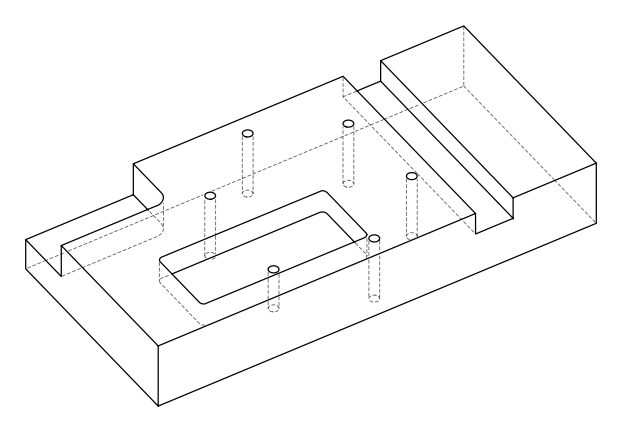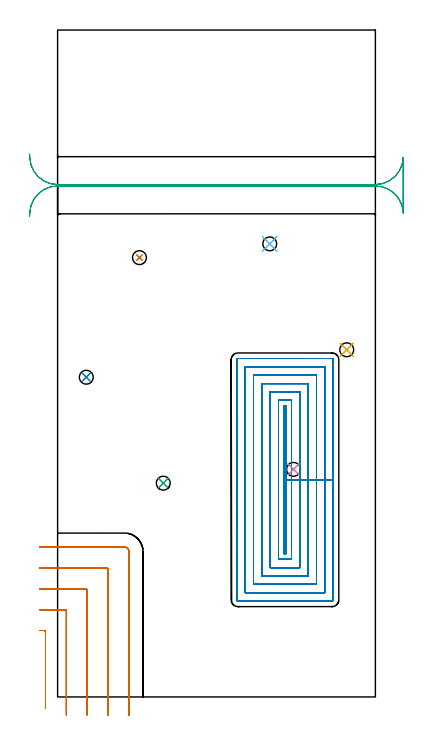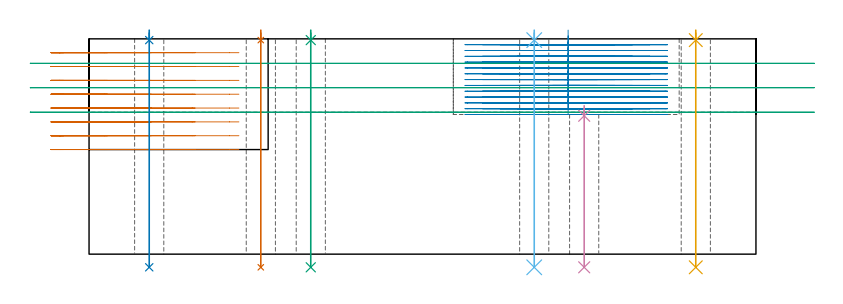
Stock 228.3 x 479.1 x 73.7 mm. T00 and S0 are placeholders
(PLAN: 15 operations, 4 tool changes, 81.6 min)
(1 MILL_CORNER_NOTCH_RECTANGULAR | CORNER_NOTCH_RECTANGULAR | UGT0201_094 | Follow Part, ap 5, ae 75% | 10.98 min | 272067 mm3)
(2 MILL_RECTANGULAR_POCKET | POCKET_RECTANGULAR_STRAIGHT | NXT0201_009 | Follow Part, ap 2, ae 75% | 64.77 min | 364379 mm3)
(3 MILL_RECTANGULAR_SLOT | SLOT_RECTANGULAR | UGT0201_019 | Follow Part, ap 10, ae 75% | 3.8 min | 235010 mm3)
(4 SPOT_DRILL | STEP1HOLE | NXT0321_9005460120000 | 0.03 min | 77 mm3)
(5 SPOT_DRILL_1 | STEP1HOLE_1 | NXT0321_9005460120000 | 0.03 min | 21 mm3)
(6 SPOT_DRILL_2 | STEP1HOLE_2 | NXT0321_9005460120000 | 0.03 min | 4 mm3)
(7 SPOT_DRILL_3 | STEP1HOLE_3 | NXT0321_9005460120000 | 0.03 min | 37 mm3)
(8 SPOT_DRILL_4 | STEP1HOLE_4 | NXT0321_9005460120000 | 0.03 min | 4 mm3)
(9 SPOT_DRILL_5 | STEP1HOLE_5 | NXT0321_9005460120000 | 0.03 min | 171 mm3)
(10 DRILL_THROUGH_HOLE_INTO_CENTER | STEP1HOLE | UGT0301_032 | 0.22 min | 3565 mm3)
(11 DRILL_THROUGH_HOLE_INTO_CENTER_1 | STEP1HOLE_1 | UGT0301_032 | 0.32 min | 5762 mm3)
(12 DRILL_THROUGH_HOLE_INTO_CENTER_2 | STEP1HOLE_2 | UGT0301_032 | 0.32 min | 5695 mm3)
(13 DRILL_THROUGH_HOLE_INTO_CENTER_3 | STEP1HOLE_3 | UGT0301_032 | 0.32 min | 5798 mm3)
(14 DRILL_THROUGH_HOLE_INTO_CENTER_4 | STEP1HOLE_4 | UGT0301_032 | 0.32 min | 5754 mm3)
(15 DRILL_THROUGH_HOLE_INTO_CENTER_5 | STEP1HOLE_5 | UGT0301_032 | 0.32 min | 5742 mm3)
(TOOL UGT0201_094 | End mill 20 mm | D20 FL38 Z4)
(TOOL NXT0201_009 | ENDMILL 8mm [2P460-0800-NA 1630] | D8 FL26 Z6)
(TOOL UGT0201_019 | End mill 40 mm | D40 FL63 Z6)
(TOOL NXT0321_9005460120000 | NC Spot Drill, 142deg, 12mm, Carbide, Uncoated | D12 PA142 FL30 Z2)
(TOOL UGT0301_032 | Twist Drill 10 mm | D10 PA118 FL87 Z2)
(OP 1 MILL_CORNER_NOTCH_RECTANGULAR)
G17 G21 G94 G90
T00 M6
G54
G17 G0 G90 X-8.7 Y-7.931 S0 M3
G43 Z83.7 H0
Z68.962
G94 G1 Y-4.931 F250.
Y46.706 F500.
G3 X-9.694 Y47.7 R1.
G2 X-10. Y47.699 R60.
G1 X-13. F250.
G0 Z83.7
X6.3 Y-13.
Z68.962
G1 Y-10.
Y61.706 F500.
G3 X5.306 Y62.7 R1.
G1 X-10.
X-13. F250.
G0 Z83.7
X21.3 Y-13.
Z68.962
G1 Y-10.
Y76.705 F500.
G3 X20.305 Y77.7 R1.
G1 X-10.
X-13. F250.
G0 Z83.7
X36.3 Y-13.
Z68.962
G1 Y-10.
Y91.705 F500.
G3 X35.305 Y92.7 R1.
G1 X-10.
X-13. F250.
G0 Z83.7
X51.3 Y-13.
Z68.962
G1 Y-10.
Y104.5 F500.
G3 X48.1 Y107.7 R3.2
G1 X-10.
X-13. F250.
G0 Z83.7
X-8.7 Y-7.931
Z64.225
G1 Y-4.931
Y46.706 F500.
G3 X-9.694 Y47.7 R1.
G2 X-10. Y47.699 R60.
G1 X-13. F250.
G0 Z83.7
X6.3 Y-13.
Z64.225
G1 Y-10.
Y61.706 F500.
G3 X5.306 Y62.7 R1.
G1 X-10.
X-13. F250.
G0 Z83.7
X21.3 Y-13.
Z64.225
G1 Y-10.
Y76.705 F500.
G3 X20.305 Y77.7 R1.
G1 X-10.
X-13. F250.
G0 Z83.7
X36.3 Y-13.
Z64.225
G1 Y-10.
Y91.705 F500.
G3 X35.305 Y92.7 R1.
G1 X-10.
X-13. F250.
G0 Z83.7
X51.3 Y-13.
Z64.225
G1 Y-10.
Y104.5 F500.
G3 X48.1 Y107.7 R3.2
G1 X-10.
X-13. F250.
G0 Z83.7
X-8.7 Y-7.931
Z59.487
G1 Y-4.931
Y46.706 F500.
G3 X-9.694 Y47.7 R1.
G2 X-10. Y47.699 R60.
G1 X-13. F250.
G0 Z83.7
X6.3 Y-13.
Z59.487
G1 Y-10.
Y61.706 F500.
G3 X5.306 Y62.7 R1.
G1 X-10.
X-13. F250.
G0 Z83.7
X21.3 Y-13.
Z59.487
G1 Y-10.
Y76.705 F500.
G3 X20.305 Y77.7 R1.
G1 X-10.
X-13. F250.
G0 Z83.7
X36.3 Y-13.
Z59.487
G1 Y-10.
Y91.705 F500.
G3 X35.305 Y92.7 R1.
G1 X-10.
X-13. F250.
G0 Z83.7
X51.3 Y-13.
Z59.487
G1 Y-10.
Y104.5 F500.
G3 X48.1 Y107.7 R3.2
G1 X-10.
X-13. F250.
G0 Z83.7
X-8.7 Y-7.931
Z54.75
G1 Y-4.931
Y46.706 F500.
G3 X-9.694 Y47.7 R1.
G2 X-10. Y47.699 R60.
G1 X-13. F250.
G0 Z83.7
X6.3 Y-13.
Z54.75
G1 Y-10.
Y61.706 F500.
G3 X5.306 Y62.7 R1.
G1 X-10.
X-13. F250.
G0 Z83.7
X21.3 Y-13.
Z54.75
G1 Y-10.
Y76.705 F500.
G3 X20.305 Y77.7 R1.
G1 X-10.
X-13. F250.
G0 Z83.7
X36.3 Y-13.
Z54.75
G1 Y-10.
Y91.705 F500.
G3 X35.305 Y92.7 R1.
G1 X-10.
X-13. F250.
G0 Z83.7
X51.3 Y-13.
Z54.75
G1 Y-10.
Y104.5 F500.
G3 X48.1 Y107.7 R3.2
G1 X-10.
X-13. F250.
G0 Z83.7
X-8.7 Y-7.931
Z50.012
G1 Y-4.931
Y46.706 F500.
G3 X-9.694 Y47.7 R1.
G2 X-10. Y47.699 R60.
G1 X-13. F250.
G0 Z83.7
X6.3 Y-13.
Z50.012
G1 Y-10.
Y61.706 F500.
G3 X5.306 Y62.7 R1.
G1 X-10.
X-13. F250.
G0 Z83.7
X21.3 Y-13.
Z50.012
G1 Y-10.
Y76.705 F500.
G3 X20.305 Y77.7 R1.
G1 X-10.
X-13. F250.
G0 Z83.7
X36.3 Y-13.
Z50.012
G1 Y-10.
Y91.705 F500.
G3 X35.305 Y92.7 R1.
G1 X-10.
X-13. F250.
G0 Z83.7
X51.3 Y-13.
Z50.012
G1 Y-10.
Y104.5 F500.
G3 X48.1 Y107.7 R3.2
G1 X-10.
X-13. F250.
G0 Z83.7
X-8.7 Y-7.931
Z45.275
G1 Y-4.931
Y46.706 F500.
G3 X-9.694 Y47.7 R1.
G2 X-10. Y47.699 R60.
G1 X-13. F250.
G0 Z83.7
X6.3 Y-13.
Z45.275
G1 Y-10.
Y61.706 F500.
G3 X5.306 Y62.7 R1.
G1 X-10.
X-13. F250.
G0 Z83.7
X21.3 Y-13.
Z45.275
G1 Y-10.
Y76.705 F500.
G3 X20.305 Y77.7 R1.
G1 X-10.
X-13. F250.
G0 Z83.7
X36.3 Y-13.
Z45.275
G1 Y-10.
Y91.705 F500.
G3 X35.305 Y92.7 R1.
G1 X-10.
X-13. F250.
G0 Z83.7
X51.3 Y-13.
Z45.275
G1 Y-10.
Y104.5 F500.
G3 X48.1 Y107.7 R3.2
G1 X-10.
X-13. F250.
G0 Z83.7
X-8.7 Y-7.931
Z40.537
G1 Y-4.931
Y46.706 F500.
G3 X-9.694 Y47.7 R1.
G2 X-10. Y47.699 R60.
G1 X-13. F250.
G0 Z83.7
X6.3 Y-13.
Z40.537
G1 Y-10.
Y61.706 F500.
G3 X5.306 Y62.7 R1.
G1 X-10.
X-13. F250.
G0 Z83.7
X21.3 Y-13.
Z40.537
G1 Y-10.
Y76.705 F500.
G3 X20.305 Y77.7 R1.
G1 X-10.
X-13. F250.
G0 Z83.7
X36.3 Y-13.
Z40.537
G1 Y-10.
Y91.705 F500.
G3 X35.305 Y92.7 R1.
G1 X-10.
X-13. F250.
G0 Z83.7
X51.3 Y-13.
Z40.537
G1 Y-10.
Y104.5 F500.
G3 X48.1 Y107.7 R3.2
G1 X-10.
X-13. F250.
G0 Z83.7
X-8.7 Y-7.931
Z35.8
G1 Y-4.931
Y46.706 F500.
G3 X-9.694 Y47.7 R1.
G2 X-10. Y47.699 R60.
G1 X-13. F250.
G0 Z83.7
X6.3 Y-13.
Z35.8
G1 Y-10.
Y61.706 F500.
G3 X5.306 Y62.7 R1.
G1 X-10.
X-13. F250.
G0 Z83.7
X21.3 Y-13.
Z35.8
G1 Y-10.
Y76.705 F500.
G3 X20.305 Y77.7 R1.
G1 X-10.
X-13. F250.
G0 Z83.7
X36.3 Y-13.
Z35.8
G1 Y-10.
Y91.705 F500.
G3 X35.305 Y92.7 R1.
G1 X-10.
X-13. F250.
G0 Z83.7
X51.3 Y-13.
Z35.8
G1 Y-10.
Y104.5 F500.
G3 X48.1 Y107.7 R3.2
G1 X-10.
X-13. F250.
G0 Z83.7
M5
M2
(OP 2 MILL_RECTANGULAR_POCKET)
G17 G21 G94 G90
T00 M6
G54
G17 G0 G90 X164. Y137.368 S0 M3
G43 Z83.7 H1
Z76.7
G94 G1 Y156. Z71.708 F250.
Y209.1 F500.
X162.7
Y102.9
X164.
Y156.
X168.
Y213.1
X158.7
Y98.9
X168.
Y156.
X174.
Y219.1
X152.7
Y92.9
X174.
Y156.
X180.
Y225.1
X146.7
Y86.9
X180.
Y156.
X186.
Y231.1
X140.7
Y80.9
X186.
Y156.
X192.
Y237.1
X134.7
Y74.9
X192.
Y156.
X198.
Y242.3
G3 X197.2 Y243.1 R0.8
G1 X129.5
G3 X128.7 Y242.3 R0.8
G1 Y69.7
G3 X129.5 Y68.9 R0.8
G1 X197.2
G3 X198. Y69.7 R0.8
G1 Y156.
Y157.
G0 X164. Y137.368 Z74.708
G1 Y156. Z69.715 F250.
Y209.1 F500.
X162.7
Y102.9
X164.
Y156.
X168.
Y213.1
X158.7
Y98.9
X168.
Y156.
X174.
Y219.1
X152.7
Y92.9
X174.
Y156.
X180.
Y225.1
X146.7
Y86.9
X180.
Y156.
X186.
Y231.1
X140.7
Y80.9
X186.
Y156.
X192.
Y237.1
X134.7
Y74.9
X192.
Y156.
X198.
Y242.3
G3 X197.2 Y243.1 R0.8
G1 X129.5
G3 X128.7 Y242.3 R0.8
G1 Y69.7
G3 X129.5 Y68.9 R0.8
G1 X197.2
G3 X198. Y69.7 R0.8
G1 Y156.
Y157.
G0 X164. Y137.368 Z72.715
G1 Y156. Z67.723 F250.
Y209.1 F500.
X162.7
Y102.9
X164.
Y156.
X168.
Y213.1
X158.7
Y98.9
X168.
Y156.
X174.
Y219.1
X152.7
Y92.9
X174.
Y156.
X180.
Y225.1
X146.7
Y86.9
X180.
Y156.
X186.
Y231.1
X140.7
Y80.9
X186.
Y156.
X192.
Y237.1
X134.7
Y74.9
X192.
Y156.
X198.
Y242.3
G3 X197.2 Y243.1 R0.8
G1 X129.5
G3 X128.7 Y242.3 R0.8
G1 Y69.7
G3 X129.5 Y68.9 R0.8
G1 X197.2
G3 X198. Y69.7 R0.8
G1 Y156.
Y157.
G0 X164. Y137.368 Z70.723
G1 Y156. Z65.731 F250.
Y209.1 F500.
X162.7
Y102.9
X164.
Y156.
X168.
Y213.1
X158.7
Y98.9
X168.
Y156.
X174.
Y219.1
X152.7
Y92.9
X174.
Y156.
X180.
Y225.1
X146.7
Y86.9
X180.
Y156.
X186.
Y231.1
X140.7
Y80.9
X186.
Y156.
X192.
Y237.1
X134.7
Y74.9
X192.
Y156.
X198.
Y242.3
G3 X197.2 Y243.1 R0.8
G1 X129.5
G3 X128.7 Y242.3 R0.8
G1 Y69.7
G3 X129.5 Y68.9 R0.8
G1 X197.2
G3 X198. Y69.7 R0.8
G1 Y156.
Y157.
G0 X164. Y137.368 Z68.731
G1 Y156. Z63.738 F250.
Y209.1 F500.
X162.7
Y102.9
X164.
Y156.
X168.
Y213.1
X158.7
Y98.9
X168.
Y156.
X174.
Y219.1
X152.7
Y92.9
X174.
Y156.
X180.
Y225.1
X146.7
Y86.9
X180.
Y156.
X186.
Y231.1
X140.7
Y80.9
X186.
Y156.
X192.
Y237.1
X134.7
Y74.9
X192.
Y156.
X198.
Y242.3
G3 X197.2 Y243.1 R0.8
G1 X129.5
G3 X128.7 Y242.3 R0.8
G1 Y69.7
G3 X129.5 Y68.9 R0.8
G1 X197.2
G3 X198. Y69.7 R0.8
G1 Y156.
Y157.
G0 X164. Y137.368 Z66.738
G1 Y156. Z61.746 F250.
Y209.1 F500.
X162.7
Y102.9
X164.
Y156.
X168.
Y213.1
X158.7
Y98.9
X168.
Y156.
X174.
Y219.1
X152.7
Y92.9
X174.
Y156.
X180.
Y225.1
X146.7
Y86.9
X180.
Y156.
X186.
Y231.1
X140.7
Y80.9
X186.
Y156.
X192.
Y237.1
X134.7
Y74.9
X192.
Y156.
X198.
Y242.3
G3 X197.2 Y243.1 R0.8
G1 X129.5
G3 X128.7 Y242.3 R0.8
G1 Y69.7
G3 X129.5 Y68.9 R0.8
G1 X197.2
G3 X198. Y69.7 R0.8
G1 Y156.
Y157.
G0 X164. Y137.368 Z64.746
G1 Y156. Z59.754 F250.
Y209.1 F500.
X162.7
Y102.9
X164.
Y156.
X168.
Y213.1
X158.7
Y98.9
X168.
Y156.
X174.
Y219.1
X152.7
Y92.9
X174.
Y156.
X180.
Y225.1
X146.7
Y86.9
X180.
Y156.
X186.
Y231.1
X140.7
Y80.9
X186.
Y156.
X192.
Y237.1
X134.7
Y74.9
X192.
Y156.
X198.
Y242.3
G3 X197.2 Y243.1 R0.8
G1 X129.5
G3 X128.7 Y242.3 R0.8
G1 Y69.7
G3 X129.5 Y68.9 R0.8
G1 X197.2
G3 X198. Y69.7 R0.8
G1 Y156.
Y157.
G0 X164. Y137.368 Z62.754
G1 Y156. Z57.761 F250.
Y209.1 F500.
X162.7
Y102.9
X164.
Y156.
X168.
Y213.1
X158.7
Y98.9
X168.
Y156.
X174.
Y219.1
X152.7
Y92.9
X174.
Y156.
X180.
Y225.1
X146.7
Y86.9
X180.
Y156.
X186.
Y231.1
X140.7
Y80.9
X186.
Y156.
X192.
Y237.1
X134.7
Y74.9
X192.
Y156.
X198.
Y242.3
G3 X197.2 Y243.1 R0.8
G1 X129.5
G3 X128.7 Y242.3 R0.8
G1 Y69.7
G3 X129.5 Y68.9 R0.8
G1 X197.2
G3 X198. Y69.7 R0.8
G1 Y156.
Y157.
G0 X164. Y137.368 Z60.761
G1 Y156. Z55.769 F250.
Y209.1 F500.
X162.7
Y102.9
X164.
Y156.
X168.
Y213.1
X158.7
Y98.9
X168.
Y156.
X174.
Y219.1
X152.7
Y92.9
X174.
Y156.
X180.
Y225.1
X146.7
Y86.9
X180.
Y156.
X186.
Y231.1
X140.7
Y80.9
X186.
Y156.
X192.
Y237.1
X134.7
Y74.9
X192.
Y156.
X198.
Y242.3
G3 X197.2 Y243.1 R0.8
G1 X129.5
G3 X128.7 Y242.3 R0.8
G1 Y69.7
G3 X129.5 Y68.9 R0.8
G1 X197.2
G3 X198. Y69.7 R0.8
G1 Y156.
Y157.
G0 X164. Y137.368 Z58.769
G1 Y156. Z53.777 F250.
Y209.1 F500.
X162.7
Y102.9
X164.
Y156.
X168.
Y213.1
X158.7
Y98.9
X168.
Y156.
X174.
Y219.1
X152.7
Y92.9
X174.
Y156.
X180.
Y225.1
X146.7
Y86.9
X180.
Y156.
X186.
Y231.1
X140.7
Y80.9
X186.
Y156.
X192.
Y237.1
X134.7
Y74.9
X192.
Y156.
X198.
Y242.3
G3 X197.2 Y243.1 R0.8
G1 X129.5
G3 X128.7 Y242.3 R0.8
G1 Y69.7
G3 X129.5 Y68.9 R0.8
G1 X197.2
G3 X198. Y69.7 R0.8
G1 Y156.
Y157.
G0 X164. Y137.368 Z56.777
G1 Y156. Z51.785 F250.
Y209.1 F500.
X162.7
Y102.9
X164.
Y156.
X168.
Y213.1
X158.7
Y98.9
X168.
Y156.
X174.
Y219.1
X152.7
Y92.9
X174.
Y156.
X180.
Y225.1
X146.7
Y86.9
X180.
Y156.
X186.
Y231.1
X140.7
Y80.9
X186.
Y156.
X192.
Y237.1
X134.7
Y74.9
X192.
Y156.
X198.
Y242.3
G3 X197.2 Y243.1 R0.8
G1 X129.5
G3 X128.7 Y242.3 R0.8
G1 Y69.7
G3 X129.5 Y68.9 R0.8
G1 X197.2
G3 X198. Y69.7 R0.8
G1 Y156.
Y157.
G0 X164. Y137.368 Z54.785
G1 Y156. Z49.792 F250.
Y209.1 F500.
X162.7
Y102.9
X164.
Y156.
X168.
Y213.1
X158.7
Y98.9
X168.
Y156.
X174.
Y219.1
X152.7
Y92.9
X174.
Y156.
X180.
Y225.1
X146.7
Y86.9
X180.
Y156.
X186.
Y231.1
X140.7
Y80.9
X186.
Y156.
X192.
Y237.1
X134.7
Y74.9
X192.
Y156.
X198.
Y242.3
G3 X197.2 Y243.1 R0.8
G1 X129.5
G3 X128.7 Y242.3 R0.8
G1 Y69.7
G3 X129.5 Y68.9 R0.8
G1 X197.2
G3 X198. Y69.7 R0.8
G1 Y156.
Y157.
G0 X164. Y137.368 Z52.792
G1 Y156. Z47.8 F250.
Y209.1 F500.
X162.7
Y102.9
X164.
Y156.
X168.
Y213.1
X158.7
Y98.9
X168.
Y156.
X174.
Y219.1
X152.7
Y92.9
X174.
Y156.
X180.
Y225.1
X146.7
Y86.9
X180.
Y156.
X186.
Y231.1
X140.7
Y80.9
X186.
Y156.
X192.
Y237.1
X134.7
Y74.9
X192.
Y156.
X198.
Y242.3
G3 X197.2 Y243.1 R0.8
G1 X129.5
G3 X128.7 Y242.3 R0.8
G1 Y69.7
G3 X129.5 Y68.9 R0.8
G1 X197.2
G3 X198. Y69.7 R0.8
G1 Y156.
Y157.
G0 Z83.7
M5
M2
(OP 3 MILL_RECTANGULAR_SLOT)
G17 G21 G94 G90
T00 M6
G54
G17 G0 G90 X-20.134 Y345.2 S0 M3
G43 Z83.7 H0
Z65.333
G94 G1 X-19.97 Y348.195 F250.
G2 X0. Y367.1 R20. F500.
G1 X228.3
G2 X248.29 Y347.732 R20.
G1 Y387.468
G2 X228.3 Y368.1 R20.
G1 X0.
G2 X-19.97 Y387.005 R20.
G1 X-20.134 Y390. F250.
G0 Y345.2 Z56.967
G1 X-19.97 Y348.195
G2 X0. Y367.1 R20. F500.
G1 X228.3
G2 X248.29 Y347.732 R20.
G1 Y387.468
G2 X228.3 Y368.1 R20.
G1 X0.
G2 X-19.97 Y387.005 R20.
G1 X-20.134 Y390. F250.
G0 Y345.2 Z48.6
G1 X-19.97 Y348.195
G2 X0. Y367.1 R20. F500.
G1 X228.3
G2 X248.29 Y347.732 R20.
G1 Y387.468
G2 X228.3 Y368.1 R20.
G1 X0.
G2 X-19.97 Y387.005 R20.
G1 X-20.134 Y390. F250.
G0 Z83.7
M5
M2
(OP 4 SPOT_DRILL)
G17 G21 G94 G90
T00 M6
G54
G17 G0 G90 X169.5 Y163.5 S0 M3
G43 Z83.7 H0
G94 G81 G98 Z47.37 F250. R50.8
G80
M5
M2
(OP 5 SPOT_DRILL_1)
G17 G21 G94 G90
T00 M6
G54
G17 G0 G90 X207.7 Y249.4 S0 M3
G43 Z83.7 H0
G94 G81 G98 Z73.27 F250. R76.7
G80
M5
M2
(OP 6 SPOT_DRILL_2)
G17 G21 G94 G90
T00 M6
G54
G17 G0 G90 X152.4 Y325.5 S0 M3
G43 Z83.7 H0
G94 G81 G98 Z73.27 F250. R76.7
G80
M5
M2
(OP 7 SPOT_DRILL_3)
G17 G21 G94 G90
T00 M6
G54
G17 G0 G90 X58.8 Y315.6 S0 M3
G43 Z83.7 H0
G94 G81 G98 Z73.27 F250. R76.7
G80
M5
M2
(OP 8 SPOT_DRILL_4)
G17 G21 G94 G90
T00 M6
G54
G17 G0 G90 X20.6 Y229.7 S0 M3
G43 Z83.7 H0
G94 G81 G98 Z73.27 F250. R76.7
G80
M5
M2
(OP 9 SPOT_DRILL_5)
G17 G21 G94 G90
T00 M6
G54
G17 G0 G90 X75.9 Y153.6 S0 M3
G43 Z83.7 H0
G94 G81 G98 Z73.27 F250. R76.7
G80
M5
M2
(OP 10 DRILL_THROUGH_HOLE_INTO_CENTER)
G17 G21 G94 G90
T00 M6
G54
G17 G0 G90 X169.5 Y163.5 S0 M3
G43 Z83.7 H0
G94 G73 G98 Z-4.504 F250. Q8.717 R49.8
G80
M5
M2
(OP 11 DRILL_THROUGH_HOLE_INTO_CENTER_1)
G17 G21 G94 G90
T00 M6
G54
G17 G0 G90 X207.7 Y249.4 S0 M3
G43 Z83.7 H0
G94 G73 G98 Z-4.504 F250. Q9.776 R75.7
G80
M5
M2
(OP 12 DRILL_THROUGH_HOLE_INTO_CENTER_2)
G17 G21 G94 G90
T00 M6
G54
G17 G0 G90 X152.4 Y325.5 S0 M3
G43 Z83.7 H0
G94 G73 G98 Z-4.504 F250. Q9.776 R75.7
G80
M5
M2
(OP 13 DRILL_THROUGH_HOLE_INTO_CENTER_3)
G17 G21 G94 G90
T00 M6
G54
G17 G0 G90 X58.8 Y315.6 S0 M3
G43 Z83.7 H0
G94 G73 G98 Z-4.504 F250. Q9.776 R75.7
G80
M5
M2
(OP 14 DRILL_THROUGH_HOLE_INTO_CENTER_4)
G17 G21 G94 G90
T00 M6
G54
G17 G0 G90 X20.6 Y229.7 S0 M3
G43 Z83.7 H0
G94 G73 G98 Z-4.504 F250. Q9.776 R75.7
G80
M5
M2
(OP 15 DRILL_THROUGH_HOLE_INTO_CENTER_5)
G17 G21 G94 G90
T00 M6
G54
G17 G0 G90 X75.9 Y153.6 S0 M3
G43 Z83.7 H0
G94 G73 G98 Z-4.504 F250. Q9.776 R75.7
G80
M5
M2
